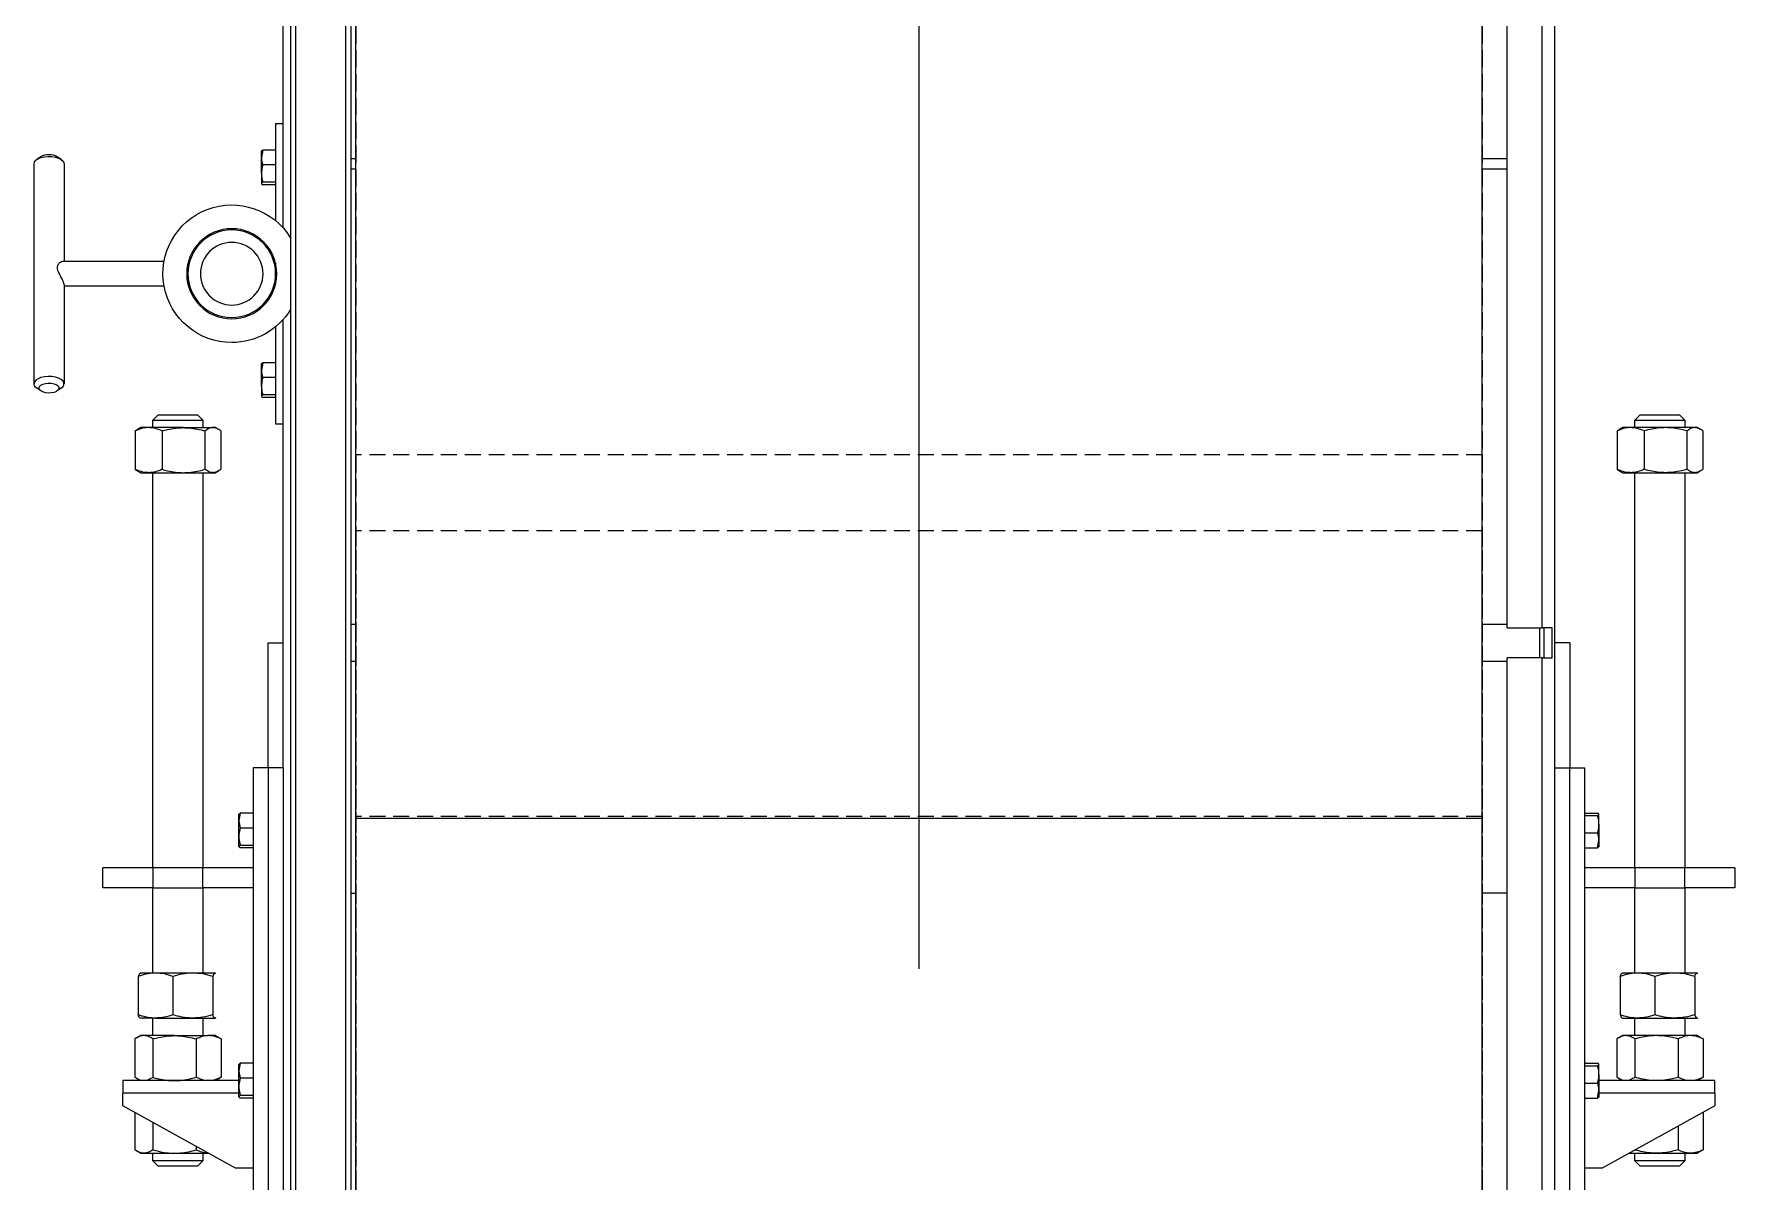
# Model space of a CAD drawing. Header units: millimetres. Extents: x 3220 to 226993, y 817 to 176024.
# Drawn here: x 52447 to 53126, y 145682 to 146141 of the extents above; entities that cross this region are included whole.
import ezdxf

# ---------------------------------------------------------------- set-up
doc = ezdxf.new("R2010")
doc.units = ezdxf.units.MM
doc.linetypes.add('AXES', pattern=[50.8, 31.75, -6.35, 6.35, -6.35])
doc.linetypes.add('HIDDEN', pattern=[9.525, 6.35, -3.175])
doc.layers.add('Axe', color=1, linetype='AXES', lineweight=9)

# ---------------------------------------------------------------- blocks, each defined once
blk = doc.blocks.new('Level 0m')
at = {"layer": 'Axe', "ltscale": 15}
blk.add_line((12000, -24500), (12000, -30500), dxfattribs=at)
blk = doc.blocks.new('dikiş bantı üst')
at = {"color": 7, "linetype": 'Continuous', "lineweight": 15}
for p, q in [((4976.47, 3367.41), (4975.28, 3365.76)), ((5066.05, 3368.46), (4978.14, 3368.46)), ((5068.9, 3365.76), (5067.72, 3367.41)), ((4975.28, 3359.16), (4976.47, 3357.51)), ((5017.09, 3357), (5017.09, 3316.5)), ((5067.72, 3357.51), (5068.9, 3359.16)), ((4978.14, 3356.46), (5017.09, 3356.46)), ((5026.44, 3356.46), (5066.05, 3356.46)), ((5027.09, 3316.5), (5027.09, 3356.46)), ((5267.59, 3340.96), (5259.59, 3340.96)), ((5259.59, 3320.96), (5259.59, 3340.96)), ((5267.59, 3320.96), (5267.59, 3340.96)), ((5344.59, 3286.64), (5344.59, 3332.96)), ((5344.59, 3332.96), (5349.59, 3332.96)), ((5354.59, 3332.96), (5349.59, 3332.96)), ((5379.59, 3287.96), (5354.59, 3332.96)), ((5084.25, 3327.11), (5083.59, 3325.96)), ((5083.59, 3322.7), (5083.59, 3325.96)), ((5084.93, 3328.09), (5084.3, 3327.08)), ((5084.93, 3328.09), (5100.25, 3328.09)), ((5100.25, 3328.09), (5100.88, 3327.08)), ((5101.59, 3325.96), (5100.93, 3327.11)), ((5101.59, 3325.96), (5101.59, 3322.7)), ((5301.65, 3326.06), (5301.59, 3325.96)), ((5301.59, 3319.91), (5301.59, 3325.96)), ((5302.93, 3326.86), (5318.25, 3326.86)), ((5319.59, 3325.96), (5319.53, 3326.06)), ((5319.59, 3319.91), (5319.59, 3325.96)), ((5327.49, 3327.51), (5326.59, 3325.96)), ((5326.59, 3324.58), (5326.59, 3325.96)), ((5326.59, 3312.32), (5326.59, 3324.58)), ((5327.93, 3328.21), (5343.25, 3328.21)), ((5344.59, 3325.96), (5343.7, 3327.51)), ((5357.23, 3328.21), (5372.25, 3328.21)), ((5373.59, 3325.96), (5372.7, 3327.51)), ((5373.59, 3325.96), (5373.59, 3324.58)), ((5373.59, 3324.58), (5373.59, 3312.32)), ((5080.59, 3320.96), (5078.59, 3318.96)), ((5078.59, 3311.69), (5078.59, 3318.96)), ((5083.59, 3320.96), (5080.59, 3320.96)), ((5080.59, 3320.96), (5080.59, 3311.87)), ((5083.59, 3308.74), (5083.59, 3322.7)), ((5084.93, 3317.3), (5100.25, 3317.3)), ((5101.59, 3322.7), (5101.59, 3308.74)), ((5259.59, 3320.96), (5101.59, 3320.96)), ((5259.59, 3320.96), (5267.59, 3320.96)), ((5259.59, 3300.96), (5259.59, 3320.96)), ((5301.59, 3320.96), (5267.59, 3320.96)), ((5267.59, 3320.96), (5267.59, 3300.96)), ((5301.59, 3305.01), (5301.59, 3319.91)), ((5326.59, 3320.96), (5319.59, 3320.96)), ((5319.59, 3319.91), (5319.59, 3305.01)), ((5327.93, 3320.95), (5343.25, 3320.95)), ((5361.27, 3320.95), (5372.25, 3320.95)), ((5376.59, 3320.96), (5373.59, 3320.96)), ((5378.59, 3318.96), (5376.59, 3320.96)), ((5376.59, 3311.87), (5376.59, 3320.96)), ((5378.59, 3318.96), (5378.59, 3311.69)), ((5078.59, 3302.96), (5078.59, 3311.69)), ((5080.59, 3311.87), (5080.59, 3300.96)), ((5302.93, 3312.96), (5318.25, 3312.96)), ((5326.59, 3312.32), (5326.59, 3298.7)), ((5373.59, 3312.32), (5373.59, 3298.7)), ((5376.59, 3300.96), (5376.59, 3311.87)), ((5378.59, 3311.69), (5378.59, 3302.96)), ((5078.59, 3302.96), (5080.59, 3300.96)), ((5083.59, 3308.74), (5083.59, 3297)), ((5101.59, 3308.74), (5101.59, 3297)), ((5301.59, 3296.06), (5301.59, 3305.01)), ((5319.59, 3305.01), (5319.59, 3296.06)), ((5327.93, 3303.7), (5343.25, 3303.7)), ((5370.85, 3303.7), (5372.25, 3303.7)), ((5376.59, 3300.96), (5378.59, 3302.96)), ((5080.59, 3300.96), (5083.59, 3300.96)), ((5083.59, 3295.96), (5083.59, 3297)), ((5083.59, 3295.96), (5084.25, 3294.81)), ((5084.93, 3300.18), (5100.25, 3300.18)), ((5100.93, 3294.81), (5101.59, 3295.96)), ((5101.59, 3300.96), (5259.59, 3300.96)), ((5101.59, 3297), (5101.59, 3295.96)), ((5267.59, 3300.96), (5259.59, 3300.96)), ((5259.59, 3280.96), (5259.59, 3300.96)), ((5267.59, 3300.96), (5301.59, 3300.96)), ((5267.59, 3280.96), (5267.59, 3300.96)), ((5301.7, 3295.86), (5301.59, 3296.06)), ((5301.59, 3295.96), (5301.65, 3295.86)), ((5302.93, 3297.06), (5318.25, 3297.06)), ((5319.48, 3295.86), (5319.59, 3296.06)), ((5319.59, 3300.96), (5326.59, 3300.96)), ((5326.59, 3295.96), (5326.59, 3298.7)), ((5326.59, 3295.96), (5327.49, 3294.41)), ((5343.7, 3294.41), (5344.59, 3295.96)), ((5373.59, 3300.96), (5376.59, 3300.96)), ((5084.93, 3293.83), (5100.25, 3293.83)), ((5327.53, 3294.44), (5327.93, 3293.71)), ((5327.93, 3293.71), (5343.25, 3293.71)), ((5343.66, 3294.44), (5343.25, 3293.71)), ((5237.66, 3286.05), (5240.63, 3286.64)), ((5237.66, 3280.96), (5237.66, 3286.05)), ((5240.63, 3286.64), (5238.09, 3286.64)), ((5247.07, 3286.64), (5240.63, 3286.64)), ((5243.61, 3280.96), (5243.61, 3286.05)), ((5251.04, 3286.64), (5247.07, 3286.64)), ((5250.54, 3286.05), (5251.04, 3286.64)), ((5250.54, 3280.96), (5250.54, 3286.05)), ((5251.53, 3280.96), (5251.53, 3286.05)), ((5337.66, 3286.05), (5340.63, 3286.64)), ((5337.66, 3280.96), (5337.66, 3286.05)), ((5340.63, 3286.64), (5338.09, 3286.64)), ((5347.07, 3286.64), (5340.63, 3286.64)), ((5343.61, 3280.96), (5343.61, 3286.05)), ((5351.04, 3286.64), (5347.07, 3286.64)), ((5350.54, 3286.05), (5351.04, 3286.64)), ((5350.54, 3280.96), (5350.54, 3286.05)), ((5351.53, 3280.96), (5351.53, 3286.05)), ((5379.59, 3280.96), (5379.59, 3287.96)), ((4972.66, 3277.05), (4975.63, 3277.64)), ((4972.66, 3271.96), (4972.66, 3277.05)), ((4975.63, 3277.64), (4973.09, 3277.64)), ((4982.07, 3277.64), (4975.63, 3277.64)), ((4978.61, 3271.96), (4978.61, 3277.05)), ((4982.07, 3277.64), (4986.04, 3277.64)), ((4985.54, 3277.05), (4986.04, 3277.64)), ((4985.54, 3271.96), (4985.54, 3277.05)), ((4986.53, 3271.96), (4986.53, 3277.05)), ((5057.66, 3277.05), (5060.63, 3277.64)), ((5057.66, 3271.96), (5057.66, 3277.05)), ((5060.63, 3277.64), (5058.09, 3277.64)), ((5067.07, 3277.64), (5060.63, 3277.64)), ((5063.61, 3271.96), (5063.61, 3277.05)), ((5067.07, 3277.64), (5071.04, 3277.64)), ((5070.54, 3277.05), (5071.04, 3277.64)), ((5070.54, 3271.96), (5070.54, 3277.05)), ((5071.53, 3271.96), (5071.53, 3277.05)), ((5219.59, 3280.96), (5669.59, 3280.96)), ((5219.59, 3274.96), (5219.59, 3280.96)), ((5003.76, 3268.96), (3990.42, 3268.96)), ((4962.09, 3271.96), (4962.09, 3268.96)), ((4962.09, 3271.96), (5000.88, 3271.96)), ((5017.88, 3271.96), (5026.31, 3271.96)), ((5219.59, 3268.96), (5040.42, 3268.96)), ((5043.31, 3271.96), (5082.09, 3271.96)), ((5082.09, 3271.96), (5082.09, 3268.96)), ((5169.59, 3274.96), (5169.59, 3268.96)), ((5219.59, 3274.96), (5169.59, 3274.96)), ((5219.59, 3274.96), (5669.59, 3274.96)), ((5219.59, 3268.96), (5219.59, 3274.96)), ((5219.59, 3268.96), (5669.59, 3268.96)), ((3595.09, 3265.96), (5524.09, 3265.96)), ((3595.09, 3241.96), (5524.09, 3241.96)), ((4980.09, 3241.96), (4980.09, 3239.96)), ((5162.09, 3241.96), (5162.09, 3239.96)), ((5177.09, 3239.96), (5177.09, 3241.96)), ((5269.59, 3241.96), (5269.59, 3239.96)), ((5239.84, 3239.96), (3595.09, 3239.96)), ((5239.84, 2789.96), (5239.84, 3239.96)), ((5459.1, 3239.96), (5239.84, 3239.96)), ((5239.84, 2789.96), (3019.21, 2789.96)), ((4980.09, 2789.96), (4980.09, 2779.96)), ((5162.09, 2789.96), (5162.09, 2779.96)), ((5177.09, 2779.96), (5177.09, 2789.96)), ((5459.1, 2789.96), (5239.84, 2789.96)), ((5269.59, 2779.96), (5269.59, 2789.96)), ((5163.59, 2779.96), (4875.59, 2779.96)), ((5163.59, 2779.96), (5163.59, 2765.96)), ((5669.59, 2779.96), (5175.59, 2779.96)), ((5175.59, 2765.96), (5175.59, 2779.96)), ((5163.59, 2765.96), (4875.59, 2765.96)), ((5175.59, 2766.96), (5163.59, 2766.96)), ((5163.59, 2761.96), (5163.59, 2765.96)), ((5669.59, 2765.96), (5175.59, 2765.96)), ((5175.59, 2765.96), (5175.59, 2761.96)), ((5219.59, 2760.96), (3013.81, 2760.96)), ((5175.59, 2765.16), (5163.59, 2765.16)), ((5175.59, 2761.96), (5163.59, 2761.96)), ((5169.59, 2754.96), (5169.59, 2760.96)), ((5669.59, 2760.96), (5219.59, 2760.96)), ((5219.59, 2760.96), (5219.59, 2754.96)), ((5169.59, 2754.96), (5219.59, 2754.96)), ((5669.59, 2754.96), (5219.59, 2754.96)), ((5219.59, 2754.96), (5219.59, 2748.96)), ((5669.59, 2748.96), (5219.59, 2748.96)), ((5237.66, 2748.96), (5237.66, 2743.87)), ((5238.64, 2748.96), (5238.64, 2743.87)), ((5245.58, 2748.96), (5245.58, 2743.87)), ((5251.53, 2748.96), (5251.53, 2743.87)), ((5259.59, 2728.96), (5259.59, 2748.96)), ((5267.59, 2728.96), (5267.59, 2748.96)), ((5337.66, 2748.96), (5337.66, 2743.87)), ((5338.64, 2748.96), (5338.64, 2743.87)), ((5345.58, 2748.96), (5345.58, 2743.87)), ((5351.53, 2748.96), (5351.53, 2743.87)), ((5379.59, 2741.96), (5379.59, 2748.96)), ((5238.64, 2743.87), (5238.15, 2743.29)), ((5242.11, 2743.29), (5238.15, 2743.29)), ((5242.11, 2743.29), (5248.55, 2743.29)), ((5251.53, 2743.87), (5248.55, 2743.29)), ((5248.55, 2743.29), (5251.09, 2743.29)), ((5338.64, 2743.87), (5338.15, 2743.29)), ((5342.11, 2743.29), (5338.15, 2743.29)), ((5342.11, 2743.29), (5348.55, 2743.29)), ((5344.59, 2696.96), (5344.59, 2743.29)), ((5351.53, 2743.87), (5348.55, 2743.29)), ((5348.55, 2743.29), (5351.09, 2743.29)), ((5354.59, 2696.96), (5379.59, 2741.96)), ((5084.25, 2735.11), (5083.59, 2733.96)), ((5083.59, 2730.7), (5083.59, 2733.96)), ((5084.93, 2736.09), (5084.3, 2735.08)), ((5084.93, 2736.09), (5100.25, 2736.09)), ((5100.25, 2736.09), (5100.88, 2735.08)), ((5101.59, 2733.96), (5100.93, 2735.11)), ((5101.59, 2733.96), (5101.59, 2730.7)), ((5301.65, 2734.06), (5301.59, 2733.96)), ((5301.59, 2727.91), (5301.59, 2733.96)), ((5302.93, 2734.86), (5318.25, 2734.86)), ((5319.59, 2733.96), (5319.53, 2734.06)), ((5319.59, 2733.96), (5319.59, 2727.91)), ((5327.49, 2735.51), (5326.59, 2733.96)), ((5326.59, 2732.58), (5326.59, 2733.96)), ((5326.59, 2720.32), (5326.59, 2732.58)), ((5327.93, 2736.21), (5343.25, 2736.21)), ((5344.59, 2733.96), (5343.7, 2735.51)), ((5080.59, 2728.96), (5078.59, 2726.96)), ((5078.59, 2710.96), (5078.59, 2726.96)), ((5083.59, 2728.96), (5080.59, 2728.96)), ((5080.59, 2728.96), (5080.59, 2708.96)), ((5083.59, 2716.74), (5083.59, 2730.7)), ((5084.93, 2725.3), (5100.25, 2725.3)), ((5101.59, 2730.7), (5101.59, 2716.74)), ((5259.59, 2728.96), (5101.59, 2728.96)), ((5259.59, 2728.96), (5267.59, 2728.96)), ((5259.59, 2708.96), (5259.59, 2728.96)), ((5301.59, 2728.96), (5267.59, 2728.96)), ((5267.59, 2728.96), (5267.59, 2708.96)), ((5301.59, 2713.01), (5301.59, 2727.91)), ((5326.59, 2728.96), (5319.59, 2728.96)), ((5319.59, 2727.91), (5319.59, 2713.01)), ((5327.93, 2728.95), (5343.25, 2728.95)), ((5373.59, 2731.16), (5373.59, 2720.32)), ((5376.59, 2728.96), (5373.59, 2728.96)), ((5378.59, 2726.96), (5376.59, 2728.96)), ((5376.59, 2708.96), (5376.59, 2728.96)), ((5378.59, 2726.96), (5378.59, 2710.96)), ((5302.93, 2720.96), (5318.25, 2720.96)), ((5326.59, 2706.7), (5326.59, 2720.32)), ((5373.59, 2720.32), (5373.59, 2706.7)), ((5083.59, 2705), (5083.59, 2716.74)), ((5101.59, 2716.74), (5101.59, 2705)), ((5301.59, 2704.06), (5301.59, 2713.01)), ((5319.59, 2713.01), (5319.59, 2704.06)), ((5327.93, 2711.7), (5343.25, 2711.7)), ((5362.78, 2711.7), (5372.25, 2711.7)), ((5078.59, 2710.96), (5080.59, 2708.96)), ((5080.59, 2708.96), (5083.59, 2708.96)), ((5083.59, 2703.96), (5083.59, 2705)), ((5084.93, 2708.18), (5100.25, 2708.18)), ((5101.59, 2708.96), (5259.59, 2708.96)), ((5101.59, 2705), (5101.59, 2703.96)), ((5267.59, 2708.96), (5259.59, 2708.96)), ((5259.59, 2688.96), (5259.59, 2708.96)), ((5267.59, 2708.96), (5301.59, 2708.96)), ((5267.59, 2688.96), (5267.59, 2708.96)), ((5302.93, 2705.06), (5318.25, 2705.06)), ((5319.59, 2708.96), (5326.59, 2708.96)), ((5326.59, 2703.96), (5326.59, 2706.7)), ((5373.59, 2708.96), (5376.59, 2708.96)), ((5373.59, 2706.7), (5373.59, 2703.96)), ((5376.59, 2708.96), (5378.59, 2710.96)), ((5083.59, 2703.96), (5084.25, 2702.81)), ((5084.93, 2701.83), (5100.25, 2701.83)), ((5100.93, 2702.81), (5101.59, 2703.96)), ((5301.59, 2704.06), (5301.67, 2703.86)), ((5301.59, 2703.96), (5301.65, 2703.86)), ((5319.59, 2704.06), (5319.51, 2703.86)), ((5319.53, 2703.86), (5319.59, 2703.96)), ((5326.59, 2703.96), (5327.49, 2702.41)), ((5327.53, 2702.44), (5327.93, 2701.71)), ((5327.93, 2701.71), (5343.25, 2701.71)), ((5343.66, 2702.44), (5343.25, 2701.71)), ((5343.7, 2702.41), (5344.59, 2703.96)), ((5357.23, 2701.71), (5372.25, 2701.71)), ((5372.66, 2702.44), (5372.25, 2701.71)), ((5372.7, 2702.41), (5373.59, 2703.96)), ((5349.59, 2696.96), (5344.59, 2696.96)), ((5349.59, 2696.96), (5354.59, 2696.96)), ((5259.59, 2688.96), (5267.59, 2688.96))]:
    blk.add_line(p, q, dxfattribs=at)
at = {"color": 8, "linetype": 'Continuous', "lineweight": 15}
for p, q in [((5349.59, 3286.64), (5349.59, 3332.96)), ((3595.09, 3263.95), (5524.09, 3263.95)), ((3595.09, 3243.97), (5524.09, 3243.97)), ((4976.08, 3241.96), (4976.08, 3239.96)), ((4976.08, 2789.96), (4976.08, 2779.96)), ((5349.59, 2696.96), (5349.59, 2743.29))]:
    blk.add_line(p, q, dxfattribs=at)
at = {"color": 7, "linetype": 'HIDDEN', "lineweight": 0}
for p, q in [((5239.07, 3239.96), (2619.11, 3239.96)), ((2884.88, 3239.96), (5094.52, 3239.96)), ((2885.31, 3239.96), (5124.9, 3239.96)), ((5094.52, 3239.96), (5428.61, 3239.96)), ((5094.52, 2789.96), (5094.52, 3239.96)), ((5124.9, 3239.96), (5436.36, 3239.96)), ((5124.9, 2789.96), (5124.9, 3239.96)), ((5239.07, 2789.96), (5239.07, 3239.96)), ((5457.53, 3239.96), (5239.07, 3239.96)), ((5239.07, 2789.96), (2619.11, 2789.96)), ((2884.88, 2789.96), (5094.52, 2789.96)), ((2885.31, 2789.96), (5124.9, 2789.96)), ((5094.52, 2789.96), (5428.61, 2789.96)), ((5124.9, 2789.96), (5436.36, 2789.96)), ((5457.53, 2789.96), (5239.07, 2789.96))]:
    blk.add_line(p, q, dxfattribs=at)
at = {"color": 7, "linetype": 'Continuous', "lineweight": 15, "flags": 128}
for points in [[(4978.14, 3368.46), (4977.4, 3368.27), (4976.71, 3367.72), (4976.11, 3366.83), (4975.64, 3365.68), (4975.33, 3364.31), (4975.19, 3362.84), (4975.24, 3361.34), (4975.46, 3359.91), (4975.86, 3358.64), (4976.4, 3357.61), (4977.05, 3356.88), (4977.77, 3356.51), (4978.14, 3356.46)], [(5067.72, 3357.51), (5067.14, 3356.88), (5066.42, 3356.51), (5065.68, 3356.51), (5064.96, 3356.88), (5064.31, 3357.61), (5063.77, 3358.64), (5063.38, 3359.91), (5063.15, 3361.34), (5063.1, 3362.84), (5063.24, 3364.31), (5063.55, 3365.68), (5064.03, 3366.83), (5064.62, 3367.72), (5065.31, 3368.27), (5066.05, 3368.46), (5066.05, 3368.46)], [(5067.79, 3366.46), (5067.21, 3366.28), (5066.68, 3365.77), (5066.25, 3364.95), (5065.96, 3363.92), (5065.82, 3362.76), (5065.87, 3361.57), (5066.08, 3360.46), (5066.45, 3359.53), (5066.93, 3358.86), (5067.5, 3358.5), (5068.08, 3358.5), (5068.64, 3358.86), (5069.13, 3359.53), (5069.49, 3360.46), (5069.71, 3361.57), (5069.75, 3362.76), (5069.62, 3363.92), (5069.33, 3364.95), (5068.9, 3365.77), (5068.37, 3366.28), (5067.79, 3366.46)]]:
    blk.add_lwpolyline(points, dxfattribs=at)
at = {"color": 7, "linetype": 'Continuous', "lineweight": 15}
for radius in [18, 17.5, 12.5]:
    blk.add_circle((5022.09, 3289.46), radius, dxfattribs=at)
for centre, radius, start, end in [((4980.85, 3362.46), 6.47, 149.35759, 210.64241), ((5065.8, 3366.21), 2.26, 31.92786, 83.67888), ((5022.09, 3289.46), 27.5, 0, 238.70955), ((5022.09, 3289.46), 27.5, 301.29045, 0)]:
    blk.add_arc(centre, radius, start, end, dxfattribs=at)
for points, knots in [([(5026.44, 3356.46), (5026.18, 3356.49), (5025.64, 3356.56), (5024.38, 3357.1), (5022.87, 3357.91), (5021.39, 3358.73), (5020.11, 3359.15), (5019.12, 3359.16), (5018.13, 3358.71), (5017.4, 3357.91), (5017.02, 3357.23), (5017.1, 3357.02), (5017.11, 3357)], [0, 0, 0, 0, 0.1007807, 0.2011351, 0.3385047, 0.4783931, 0.5547837, 0.6318582, 0.7156171, 0.8490558, 0.9893665, 1, 1, 1, 1]), ([(5083.59, 3322.7), (5083.59, 3322.83), (5083.61, 3323.79), (5083.9, 3325.62), (5084.59, 3327.26), (5084.93, 3328.09)], [0, 0, 0, 0, 0.070104, 0.530791, 1, 1, 1, 1]), ([(5101.59, 3322.7), (5101.59, 3322.83), (5101.58, 3323.79), (5101.29, 3325.62), (5100.6, 3327.26), (5100.25, 3328.09)], [0, 0, 0, 0, 0.070104, 0.530791, 1, 1, 1, 1]), ([(5301.59, 3319.91), (5301.59, 3320.08), (5301.61, 3321.32), (5301.9, 3323.68), (5302.59, 3325.79), (5302.93, 3326.86)], [0, 0, 0, 0, 0.070104, 0.530791, 1, 1, 1, 1]), ([(5301.59, 3325.86), (5301.61, 3325.95), (5301.67, 3326.16), (5302.11, 3326.5), (5302.66, 3326.74), (5302.93, 3326.86)], [0, 0, 0, 0, 0.268407, 0.632373, 1, 1, 1, 1]), ([(5319.59, 3319.91), (5319.59, 3320.08), (5319.58, 3321.32), (5319.29, 3323.68), (5318.6, 3325.79), (5318.25, 3326.86)], [0, 0, 0, 0, 0.0701037, 0.5307915, 1, 1, 1, 1]), ([(5319.59, 3325.86), (5319.57, 3325.95), (5319.52, 3326.16), (5319.08, 3326.5), (5318.53, 3326.74), (5318.25, 3326.86)], [0, 0, 0, 0, 0.268407, 0.632373, 1, 1, 1, 1]), ([(5326.59, 3324.58), (5326.59, 3324.66), (5326.61, 3325.32), (5326.9, 3326.54), (5327.59, 3327.65), (5327.93, 3328.21)], [0, 0, 0, 0, 0.070104, 0.530791, 1, 1, 1, 1]), ([(5327.93, 3320.95), (5327.56, 3321.54), (5326.8, 3322.73), (5326.66, 3323.96), (5326.59, 3324.58)], [0, 0, 0, 0, 0.495458, 1, 1, 1, 1]), ([(5344.59, 3324.58), (5344.59, 3324.66), (5344.58, 3325.32), (5344.29, 3326.54), (5343.6, 3327.65), (5343.25, 3328.21)], [0, 0, 0, 0, 0.070104, 0.530791, 1, 1, 1, 1]), ([(5343.25, 3320.95), (5343.63, 3321.54), (5344.38, 3322.73), (5344.52, 3323.96), (5344.59, 3324.58)], [0, 0, 0, 0, 0.495458, 1, 1, 1, 1]), ([(5373.59, 3324.58), (5373.59, 3324.66), (5373.58, 3325.32), (5373.29, 3326.54), (5372.6, 3327.65), (5372.25, 3328.21)], [0, 0, 0, 0, 0.070104, 0.530791, 1, 1, 1, 1]), ([(5372.25, 3320.95), (5372.63, 3321.54), (5373.38, 3322.73), (5373.52, 3323.96), (5373.59, 3324.58)], [0, 0, 0, 0, 0.495458, 1, 1, 1, 1]), ([(5084.93, 3317.3), (5084.56, 3318.18), (5083.8, 3319.95), (5083.66, 3321.78), (5083.59, 3322.7)], [0, 0, 0, 0, 0.495458, 1, 1, 1, 1]), ([(5084.93, 3317.3), (5084.73, 3316.59), (5084.25, 3314.83), (5083.72, 3311.98), (5083.63, 3309.82), (5083.59, 3308.74)], [0, 0, 0, 0, 0.257243, 0.62638, 1, 1, 1, 1]), ([(5100.25, 3317.3), (5100.63, 3318.18), (5101.38, 3319.95), (5101.52, 3321.78), (5101.59, 3322.7)], [0, 0, 0, 0, 0.495458, 1, 1, 1, 1]), ([(5100.25, 3317.3), (5100.45, 3316.59), (5100.93, 3314.83), (5101.47, 3311.98), (5101.55, 3309.82), (5101.59, 3308.74)], [0, 0, 0, 0, 0.257243, 0.62638, 1, 1, 1, 1]), ([(5302.93, 3312.96), (5302.56, 3314.09), (5301.8, 3316.37), (5301.66, 3318.72), (5301.59, 3319.91)], [0, 0, 0, 0, 0.495458, 1, 1, 1, 1]), ([(5318.25, 3312.96), (5318.63, 3314.09), (5319.38, 3316.37), (5319.52, 3318.72), (5319.59, 3319.91)], [0, 0, 0, 0, 0.495458, 1, 1, 1, 1]), ([(5327.93, 3320.95), (5327.73, 3320.22), (5327.25, 3318.46), (5326.72, 3315.58), (5326.63, 3313.41), (5326.59, 3312.32)], [0, 0, 0, 0, 0.257243, 0.62638, 1, 1, 1, 1]), ([(5343.25, 3320.95), (5343.45, 3320.22), (5343.93, 3318.46), (5344.47, 3315.58), (5344.55, 3313.41), (5344.59, 3312.32)], [0, 0, 0, 0, 0.257243, 0.62638, 1, 1, 1, 1]), ([(5372.25, 3320.95), (5372.45, 3320.22), (5372.93, 3318.46), (5373.47, 3315.58), (5373.55, 3313.41), (5373.59, 3312.32)], [0, 0, 0, 0, 0.257243, 0.62638, 1, 1, 1, 1]), ([(5301.59, 3305.01), (5301.59, 3305.2), (5301.61, 3306.63), (5301.9, 3309.32), (5302.59, 3311.74), (5302.93, 3312.96)], [0, 0, 0, 0, 0.070104, 0.530791, 1, 1, 1, 1]), ([(5319.59, 3305.01), (5319.59, 3305.2), (5319.58, 3306.63), (5319.29, 3309.32), (5318.6, 3311.74), (5318.25, 3312.96)], [0, 0, 0, 0, 0.070104, 0.530791, 1, 1, 1, 1]), ([(5326.59, 3312.32), (5326.61, 3311.54), (5326.67, 3309.69), (5327.11, 3306.8), (5327.66, 3304.73), (5327.93, 3303.7)], [0, 0, 0, 0, 0.2684065, 0.6323729, 1, 1, 1, 1]), ([(5344.59, 3312.32), (5344.57, 3311.54), (5344.52, 3309.69), (5344.08, 3306.8), (5343.53, 3304.73), (5343.25, 3303.7)], [0, 0, 0, 0, 0.2684065, 0.6323729, 1, 1, 1, 1]), ([(5373.59, 3312.32), (5373.57, 3311.54), (5373.52, 3309.69), (5373.08, 3306.8), (5372.53, 3304.73), (5372.25, 3303.7)], [0, 0, 0, 0, 0.2684065, 0.6323729, 1, 1, 1, 1]), ([(5083.59, 3308.74), (5083.61, 3307.96), (5083.67, 3306.13), (5084.11, 3303.25), (5084.66, 3301.2), (5084.93, 3300.18)], [0, 0, 0, 0, 0.268407, 0.632373, 1, 1, 1, 1]), ([(5101.59, 3308.74), (5101.57, 3307.96), (5101.52, 3306.13), (5101.08, 3303.25), (5100.53, 3301.2), (5100.25, 3300.18)], [0, 0, 0, 0, 0.268407, 0.632373, 1, 1, 1, 1]), ([(5302.93, 3297.06), (5302.56, 3298.35), (5301.8, 3300.96), (5301.66, 3303.65), (5301.59, 3305.01)], [0, 0, 0, 0, 0.495458, 1, 1, 1, 1]), ([(5318.25, 3297.06), (5318.63, 3298.35), (5319.38, 3300.96), (5319.52, 3303.65), (5319.59, 3305.01)], [0, 0, 0, 0, 0.495458, 1, 1, 1, 1]), ([(5326.59, 3298.7), (5326.59, 3298.82), (5326.61, 3299.72), (5326.9, 3301.41), (5327.59, 3302.93), (5327.93, 3303.7)], [0, 0, 0, 0, 0.070104, 0.530791, 1, 1, 1, 1]), ([(5344.59, 3298.7), (5344.59, 3298.82), (5344.58, 3299.72), (5344.29, 3301.41), (5343.6, 3302.93), (5343.25, 3303.7)], [0, 0, 0, 0, 0.0701037, 0.5307915, 1, 1, 1, 1]), ([(5373.59, 3298.7), (5373.59, 3298.82), (5373.58, 3299.72), (5373.29, 3301.41), (5372.6, 3302.93), (5372.25, 3303.7)], [0, 0, 0, 0, 0.0701037, 0.5307915, 1, 1, 1, 1]), ([(5083.59, 3297), (5083.59, 3297.08), (5083.61, 3297.65), (5083.9, 3298.72), (5084.59, 3299.69), (5084.93, 3300.18)], [0, 0, 0, 0, 0.070104, 0.530791, 1, 1, 1, 1]), ([(5084.93, 3293.83), (5084.56, 3294.35), (5083.8, 3295.39), (5083.66, 3296.46), (5083.59, 3297)], [0, 0, 0, 0, 0.495458, 1, 1, 1, 1]), ([(5101.59, 3297), (5101.59, 3297.08), (5101.58, 3297.65), (5101.29, 3298.72), (5100.6, 3299.69), (5100.25, 3300.18)], [0, 0, 0, 0, 0.070104, 0.530791, 1, 1, 1, 1]), ([(5100.25, 3293.83), (5100.63, 3294.35), (5101.38, 3295.39), (5101.52, 3296.46), (5101.59, 3297)], [0, 0, 0, 0, 0.495458, 1, 1, 1, 1]), ([(5301.59, 3296.06), (5301.61, 3296.15), (5301.67, 3296.37), (5302.11, 3296.7), (5302.66, 3296.94), (5302.93, 3297.06)], [0, 0, 0, 0, 0.268407, 0.632373, 1, 1, 1, 1]), ([(5319.59, 3296.06), (5319.57, 3296.15), (5319.52, 3296.37), (5319.08, 3296.7), (5318.53, 3296.94), (5318.25, 3297.06)], [0, 0, 0, 0, 0.268407, 0.632373, 1, 1, 1, 1]), ([(5327.93, 3293.71), (5327.56, 3294.52), (5326.8, 3296.16), (5326.66, 3297.85), (5326.59, 3298.7)], [0, 0, 0, 0, 0.495458, 1, 1, 1, 1]), ([(5343.25, 3293.71), (5343.63, 3294.52), (5344.38, 3296.16), (5344.52, 3297.85), (5344.59, 3298.7)], [0, 0, 0, 0, 0.495458, 1, 1, 1, 1]), ([(5238.15, 3286.64), (5238.14, 3286.63), (5237.97, 3286.63), (5237.81, 3286.33), (5237.66, 3286.05)], [0, 0, 0, 0, 0.070215, 1, 1, 1, 1]), ([(5240.63, 3286.64), (5240.7, 3286.63), (5241.71, 3286.63), (5242.69, 3286.33), (5243.61, 3286.05)], [0, 0, 0, 0, 0.0702148, 1, 1, 1, 1]), ([(5243.61, 3286.05), (5244.47, 3286.29), (5245.62, 3286.6), (5246.79, 3286.63), (5247.07, 3286.64)], [0, 0, 0, 0, 0.758149, 1, 1, 1, 1]), ([(5247.07, 3286.64), (5247.99, 3286.56), (5249.16, 3286.47), (5250.29, 3286.13), (5250.54, 3286.05)], [0, 0, 0, 0, 0.776287, 1, 1, 1, 1]), ([(5251.04, 3286.64), (5251.05, 3286.63), (5251.21, 3286.63), (5251.38, 3286.33), (5251.53, 3286.05)], [0, 0, 0, 0, 0.070215, 1, 1, 1, 1]), ([(5338.15, 3286.64), (5338.14, 3286.63), (5337.97, 3286.63), (5337.81, 3286.33), (5337.66, 3286.05)], [0, 0, 0, 0, 0.070215, 1, 1, 1, 1]), ([(5340.63, 3286.64), (5340.7, 3286.63), (5341.71, 3286.63), (5342.69, 3286.33), (5343.61, 3286.05)], [0, 0, 0, 0, 0.0702148, 1, 1, 1, 1]), ([(5343.61, 3286.05), (5344.47, 3286.29), (5345.62, 3286.6), (5346.79, 3286.63), (5347.07, 3286.64)], [0, 0, 0, 0, 0.758149, 1, 1, 1, 1]), ([(5347.07, 3286.64), (5347.99, 3286.56), (5349.16, 3286.47), (5350.29, 3286.13), (5350.54, 3286.05)], [0, 0, 0, 0, 0.776287, 1, 1, 1, 1]), ([(5351.04, 3286.64), (5351.05, 3286.63), (5351.21, 3286.63), (5351.38, 3286.33), (5351.53, 3286.05)], [0, 0, 0, 0, 0.070215, 1, 1, 1, 1]), ([(4973.15, 3277.64), (4973.14, 3277.63), (4972.97, 3277.63), (4972.81, 3277.33), (4972.66, 3277.05)], [0, 0, 0, 0, 0.070215, 1, 1, 1, 1]), ([(4975.63, 3277.64), (4975.7, 3277.63), (4976.71, 3277.63), (4977.69, 3277.33), (4978.61, 3277.05)], [0, 0, 0, 0, 0.070215, 1, 1, 1, 1]), ([(4978.61, 3277.05), (4978.86, 3277.13), (4979.99, 3277.47), (4981.16, 3277.56), (4982.07, 3277.64)], [0, 0, 0, 0, 0.223713, 1, 1, 1, 1]), ([(4982.07, 3277.64), (4982.36, 3277.63), (4983.53, 3277.6), (4984.68, 3277.29), (4985.54, 3277.05)], [0, 0, 0, 0, 0.241851, 1, 1, 1, 1]), ([(4986.04, 3277.64), (4986.05, 3277.63), (4986.21, 3277.63), (4986.38, 3277.33), (4986.53, 3277.05)], [0, 0, 0, 0, 0.070215, 1, 1, 1, 1]), ([(5058.15, 3277.64), (5058.14, 3277.63), (5057.97, 3277.63), (5057.81, 3277.33), (5057.66, 3277.05)], [0, 0, 0, 0, 0.070215, 1, 1, 1, 1]), ([(5060.63, 3277.64), (5060.7, 3277.63), (5061.71, 3277.63), (5062.69, 3277.33), (5063.61, 3277.05)], [0, 0, 0, 0, 0.070215, 1, 1, 1, 1]), ([(5063.61, 3277.05), (5063.86, 3277.13), (5064.99, 3277.47), (5066.16, 3277.56), (5067.07, 3277.64)], [0, 0, 0, 0, 0.223713, 1, 1, 1, 1]), ([(5067.07, 3277.64), (5067.36, 3277.63), (5068.53, 3277.6), (5069.68, 3277.29), (5070.54, 3277.05)], [0, 0, 0, 0, 0.241851, 1, 1, 1, 1]), ([(5071.04, 3277.64), (5071.05, 3277.63), (5071.21, 3277.63), (5071.38, 3277.33), (5071.53, 3277.05)], [0, 0, 0, 0, 0.070215, 1, 1, 1, 1]), ([(5238.15, 2743.29), (5238.14, 2743.29), (5237.97, 2743.29), (5237.81, 2743.59), (5237.66, 2743.87)], [0, 0, 0, 0, 0.070215, 1, 1, 1, 1]), ([(5242.11, 2743.29), (5241.83, 2743.29), (5240.65, 2743.32), (5239.51, 2743.63), (5238.64, 2743.87)], [0, 0, 0, 0, 0.241851, 1, 1, 1, 1]), ([(5245.58, 2743.87), (5245.33, 2743.79), (5244.2, 2743.45), (5243.02, 2743.36), (5242.11, 2743.29)], [0, 0, 0, 0, 0.223713, 1, 1, 1, 1]), ([(5248.55, 2743.29), (5248.48, 2743.29), (5247.48, 2743.29), (5246.49, 2743.59), (5245.58, 2743.87)], [0, 0, 0, 0, 0.070215, 1, 1, 1, 1]), ([(5251.04, 2743.29), (5251.05, 2743.29), (5251.21, 2743.29), (5251.38, 2743.59), (5251.53, 2743.87)], [0, 0, 0, 0, 0.070215, 1, 1, 1, 1]), ([(5338.15, 2743.29), (5338.14, 2743.29), (5337.97, 2743.29), (5337.81, 2743.59), (5337.66, 2743.87)], [0, 0, 0, 0, 0.070215, 1, 1, 1, 1]), ([(5342.11, 2743.29), (5341.83, 2743.29), (5340.65, 2743.32), (5339.51, 2743.63), (5338.64, 2743.87)], [0, 0, 0, 0, 0.241851, 1, 1, 1, 1]), ([(5345.58, 2743.87), (5345.33, 2743.79), (5344.2, 2743.45), (5343.02, 2743.36), (5342.11, 2743.29)], [0, 0, 0, 0, 0.223713, 1, 1, 1, 1]), ([(5348.55, 2743.29), (5348.48, 2743.29), (5347.48, 2743.29), (5346.49, 2743.59), (5345.58, 2743.87)], [0, 0, 0, 0, 0.070215, 1, 1, 1, 1]), ([(5351.04, 2743.29), (5351.05, 2743.29), (5351.21, 2743.29), (5351.38, 2743.59), (5351.53, 2743.87)], [0, 0, 0, 0, 0.070215, 1, 1, 1, 1]), ([(5083.59, 2730.7), (5083.59, 2730.83), (5083.61, 2731.79), (5083.9, 2733.62), (5084.59, 2735.26), (5084.93, 2736.09)], [0, 0, 0, 0, 0.070104, 0.530791, 1, 1, 1, 1]), ([(5101.59, 2730.7), (5101.59, 2730.83), (5101.58, 2731.79), (5101.29, 2733.62), (5100.6, 2735.26), (5100.25, 2736.09)], [0, 0, 0, 0, 0.070104, 0.530791, 1, 1, 1, 1]), ([(5301.59, 2727.91), (5301.59, 2728.08), (5301.61, 2729.32), (5301.9, 2731.68), (5302.59, 2733.79), (5302.93, 2734.86)], [0, 0, 0, 0, 0.0701037, 0.5307915, 1, 1, 1, 1]), ([(5302.93, 2734.86), (5302.73, 2734.78), (5302.25, 2734.57), (5301.72, 2734.24), (5301.63, 2733.99), (5301.59, 2733.86)], [0, 0, 0, 0, 0.257243, 0.62638, 1, 1, 1, 1]), ([(5319.59, 2727.91), (5319.59, 2728.08), (5319.58, 2729.32), (5319.29, 2731.68), (5318.6, 2733.79), (5318.25, 2734.86)], [0, 0, 0, 0, 0.070104, 0.530791, 1, 1, 1, 1]), ([(5318.25, 2734.86), (5318.45, 2734.78), (5318.93, 2734.57), (5319.39, 2734.3), (5319.46, 2734.12), (5319.48, 2734.06)], [0, 0, 0, 0, 0.320353, 0.780051, 1, 1, 1, 1]), ([(5326.59, 2732.58), (5326.59, 2732.66), (5326.61, 2733.32), (5326.9, 2734.54), (5327.59, 2735.65), (5327.93, 2736.21)], [0, 0, 0, 0, 0.070104, 0.530791, 1, 1, 1, 1]), ([(5327.93, 2728.95), (5327.56, 2729.54), (5326.8, 2730.73), (5326.66, 2731.96), (5326.59, 2732.58)], [0, 0, 0, 0, 0.495458, 1, 1, 1, 1]), ([(5344.59, 2732.58), (5344.59, 2732.66), (5344.58, 2733.32), (5344.29, 2734.54), (5343.6, 2735.65), (5343.25, 2736.21)], [0, 0, 0, 0, 0.070104, 0.530791, 1, 1, 1, 1]), ([(5343.25, 2728.95), (5343.63, 2729.54), (5344.38, 2730.73), (5344.52, 2731.96), (5344.59, 2732.58)], [0, 0, 0, 0, 0.495458, 1, 1, 1, 1]), ([(5084.93, 2725.3), (5084.56, 2726.18), (5083.8, 2727.95), (5083.66, 2729.78), (5083.59, 2730.7)], [0, 0, 0, 0, 0.495458, 1, 1, 1, 1]), ([(5083.59, 2716.74), (5083.61, 2717.52), (5083.67, 2719.35), (5084.11, 2722.23), (5084.66, 2724.27), (5084.93, 2725.3)], [0, 0, 0, 0, 0.2684065, 0.6323729, 1, 1, 1, 1]), ([(5100.25, 2725.3), (5100.63, 2726.18), (5101.38, 2727.95), (5101.52, 2729.78), (5101.59, 2730.7)], [0, 0, 0, 0, 0.495458, 1, 1, 1, 1]), ([(5101.59, 2716.74), (5101.57, 2717.52), (5101.52, 2719.35), (5101.08, 2722.23), (5100.53, 2724.27), (5100.25, 2725.3)], [0, 0, 0, 0, 0.2684065, 0.6323729, 1, 1, 1, 1]), ([(5302.93, 2720.96), (5302.56, 2722.09), (5301.8, 2724.37), (5301.66, 2726.72), (5301.59, 2727.91)], [0, 0, 0, 0, 0.495458, 1, 1, 1, 1]), ([(5318.25, 2720.96), (5318.63, 2722.09), (5319.38, 2724.37), (5319.52, 2726.72), (5319.59, 2727.91)], [0, 0, 0, 0, 0.495458, 1, 1, 1, 1]), ([(5326.59, 2720.32), (5326.61, 2721.1), (5326.67, 2722.95), (5327.11, 2725.84), (5327.66, 2727.91), (5327.93, 2728.95)], [0, 0, 0, 0, 0.268407, 0.632373, 1, 1, 1, 1]), ([(5344.59, 2720.32), (5344.57, 2721.1), (5344.52, 2722.95), (5344.08, 2725.84), (5343.53, 2727.91), (5343.25, 2728.95)], [0, 0, 0, 0, 0.2684065, 0.6323729, 1, 1, 1, 1]), ([(5373.59, 2720.32), (5373.57, 2721.1), (5373.52, 2722.95), (5373.08, 2725.84), (5372.53, 2727.91), (5372.25, 2728.95)], [0, 0, 0, 0, 0.2684065, 0.6323729, 1, 1, 1, 1]), ([(5301.59, 2713.01), (5301.59, 2713.2), (5301.61, 2714.63), (5301.9, 2717.32), (5302.59, 2719.74), (5302.93, 2720.96)], [0, 0, 0, 0, 0.070104, 0.530791, 1, 1, 1, 1]), ([(5319.59, 2713.01), (5319.59, 2713.2), (5319.58, 2714.63), (5319.29, 2717.32), (5318.6, 2719.74), (5318.25, 2720.96)], [0, 0, 0, 0, 0.070104, 0.530791, 1, 1, 1, 1]), ([(5327.93, 2711.7), (5327.73, 2712.42), (5327.25, 2714.18), (5326.72, 2717.06), (5326.63, 2719.23), (5326.59, 2720.32)], [0, 0, 0, 0, 0.257243, 0.62638, 1, 1, 1, 1]), ([(5343.25, 2711.7), (5343.45, 2712.42), (5343.93, 2714.18), (5344.47, 2717.06), (5344.55, 2719.23), (5344.59, 2720.32)], [0, 0, 0, 0, 0.257243, 0.62638, 1, 1, 1, 1]), ([(5372.25, 2711.7), (5372.45, 2712.42), (5372.93, 2714.18), (5373.47, 2717.06), (5373.55, 2719.23), (5373.59, 2720.32)], [0, 0, 0, 0, 0.257243, 0.62638, 1, 1, 1, 1]), ([(5084.93, 2708.18), (5084.73, 2708.89), (5084.25, 2710.65), (5083.72, 2713.5), (5083.63, 2715.66), (5083.59, 2716.74)], [0, 0, 0, 0, 0.257243, 0.62638, 1, 1, 1, 1]), ([(5100.25, 2708.18), (5100.45, 2708.89), (5100.93, 2710.65), (5101.47, 2713.5), (5101.55, 2715.66), (5101.59, 2716.74)], [0, 0, 0, 0, 0.257243, 0.62638, 1, 1, 1, 1]), ([(5302.93, 2705.06), (5302.56, 2706.35), (5301.8, 2708.96), (5301.66, 2711.65), (5301.59, 2713.01)], [0, 0, 0, 0, 0.495458, 1, 1, 1, 1]), ([(5318.25, 2705.06), (5318.63, 2706.35), (5319.38, 2708.96), (5319.52, 2711.65), (5319.59, 2713.01)], [0, 0, 0, 0, 0.495458, 1, 1, 1, 1]), ([(5326.59, 2706.7), (5326.59, 2706.82), (5326.61, 2707.72), (5326.9, 2709.41), (5327.59, 2710.93), (5327.93, 2711.7)], [0, 0, 0, 0, 0.0701037, 0.5307915, 1, 1, 1, 1]), ([(5344.59, 2706.7), (5344.59, 2706.82), (5344.58, 2707.72), (5344.29, 2709.41), (5343.6, 2710.93), (5343.25, 2711.7)], [0, 0, 0, 0, 0.070104, 0.530791, 1, 1, 1, 1]), ([(5373.59, 2706.7), (5373.59, 2706.82), (5373.58, 2707.72), (5373.29, 2709.41), (5372.6, 2710.93), (5372.25, 2711.7)], [0, 0, 0, 0, 0.070104, 0.530791, 1, 1, 1, 1]), ([(5083.59, 2705), (5083.59, 2705.08), (5083.61, 2705.65), (5083.9, 2706.72), (5084.59, 2707.69), (5084.93, 2708.18)], [0, 0, 0, 0, 0.070104, 0.530791, 1, 1, 1, 1]), ([(5084.93, 2701.83), (5084.56, 2702.35), (5083.8, 2703.39), (5083.66, 2704.46), (5083.59, 2705)], [0, 0, 0, 0, 0.495458, 1, 1, 1, 1]), ([(5101.59, 2705), (5101.59, 2705.08), (5101.58, 2705.65), (5101.29, 2706.72), (5100.6, 2707.69), (5100.25, 2708.18)], [0, 0, 0, 0, 0.070104, 0.530791, 1, 1, 1, 1]), ([(5100.25, 2701.83), (5100.63, 2702.35), (5101.38, 2703.39), (5101.52, 2704.46), (5101.59, 2705)], [0, 0, 0, 0, 0.495458, 1, 1, 1, 1]), ([(5302.93, 2705.06), (5302.73, 2704.98), (5302.25, 2704.77), (5301.72, 2704.44), (5301.63, 2704.19), (5301.59, 2704.06)], [0, 0, 0, 0, 0.257243, 0.62638, 1, 1, 1, 1]), ([(5318.25, 2705.06), (5318.45, 2704.98), (5318.93, 2704.77), (5319.47, 2704.44), (5319.55, 2704.19), (5319.59, 2704.06)], [0, 0, 0, 0, 0.257243, 0.62638, 1, 1, 1, 1]), ([(5327.93, 2701.71), (5327.56, 2702.52), (5326.8, 2704.16), (5326.66, 2705.85), (5326.59, 2706.7)], [0, 0, 0, 0, 0.495458, 1, 1, 1, 1]), ([(5343.25, 2701.71), (5343.63, 2702.52), (5344.38, 2704.16), (5344.52, 2705.85), (5344.59, 2706.7)], [0, 0, 0, 0, 0.495458, 1, 1, 1, 1]), ([(5372.25, 2701.71), (5372.63, 2702.52), (5373.38, 2704.16), (5373.52, 2705.85), (5373.59, 2706.7)], [0, 0, 0, 0, 0.495458, 1, 1, 1, 1])]:
    blk.add_open_spline(points, degree=3, knots=knots, dxfattribs=at)

msp = doc.modelspace()

# ---------------------------------------------------------------- block references
at = {"color": 2}
msp.add_blockref('Level 0m', (40800.02, 173791.76), dxfattribs=at)
at = {"xscale": -1, "rotation": 90}
msp.add_blockref('dikiş bantı üst', (55814.98, 151067.36), dxfattribs=at)

doc.saveas('drawing.dxf')
